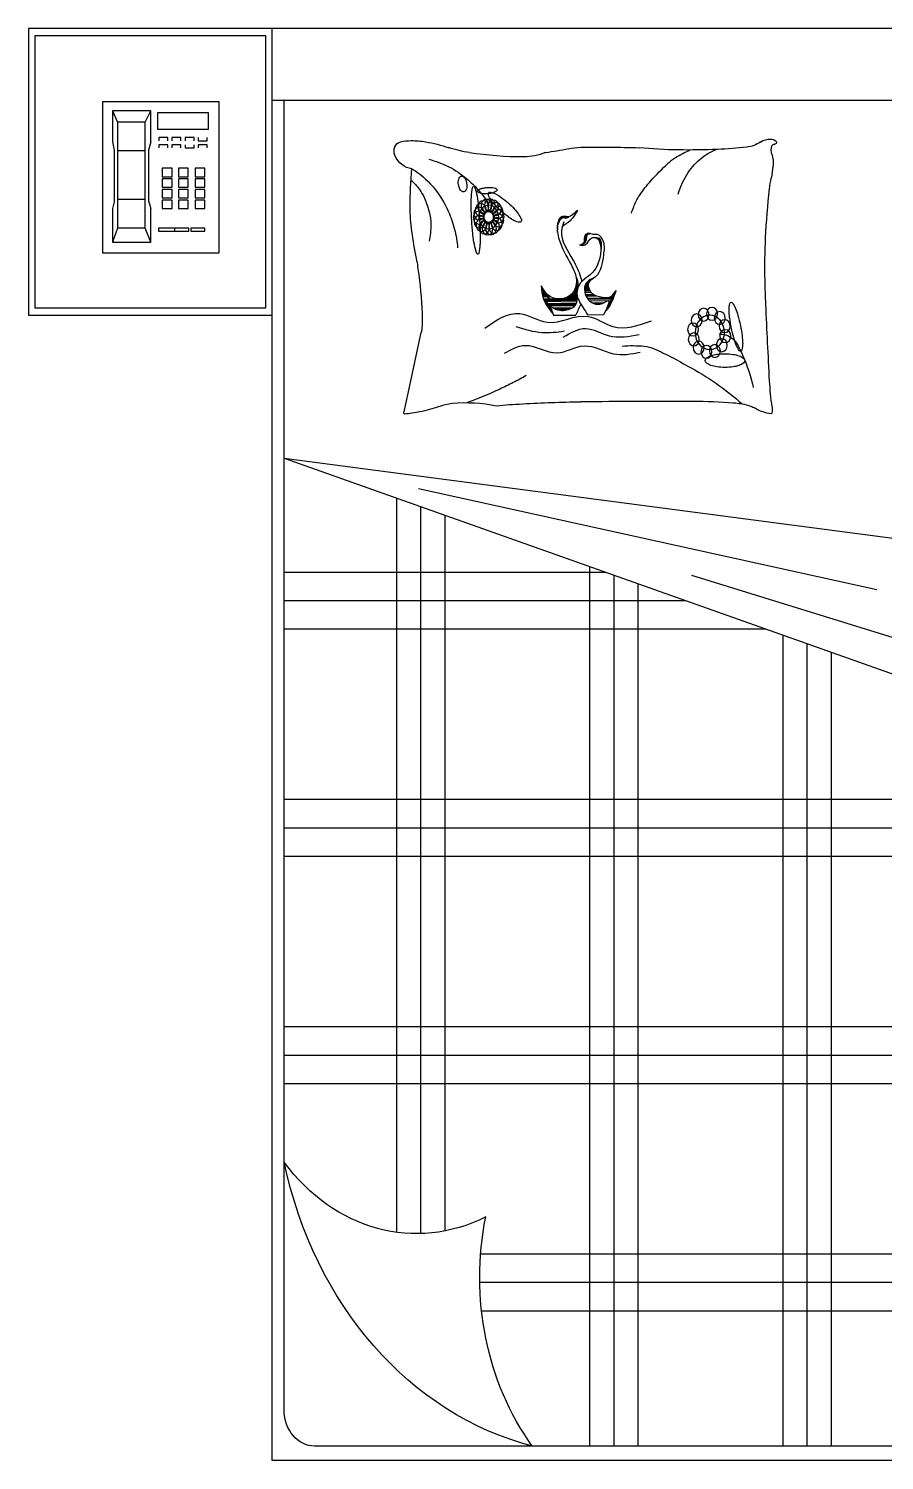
# Model space of a CAD drawing. Header units: inches. Extents: x 11.4 to 53.9, y 13.7 to 38.5.
# Drawn here: x 13.335 to 14.53, y 31.626 to 33.626 of the extents above; entities that cross this region are included whole.
import ezdxf

# ---------------------------------------------------------------- set-up
doc = ezdxf.new("R2010")
doc.units = ezdxf.units.IN
doc.header["$MEASUREMENT"] = 0
for name, color, linetype in [('02', 2, 'Continuous'), ('1', 1, 'Continuous'), ('4', 4, 'Continuous')]:
    doc.layers.add(name, color=color, linetype=linetype)

msp = doc.modelspace()

# ---------------------------------------------------------------- linework, layer by layer
at = {"layer": '02'}
for p, q in [((14.0764, 33.3609), (14.0794, 33.3609)), ((14.0775, 33.3621), (14.088, 33.3622)), ((14.079, 33.3632), (14.086, 33.3633)), ((14.0892, 33.3633), (14.0897, 33.3634)), ((14.0731, 33.3486), (14.074, 33.3486)), ((14.0731, 33.3474), (14.074, 33.3474)), ((14.0731, 33.3463), (14.0739, 33.3463)), ((14.0731, 33.3451), (14.0739, 33.3451)), ((14.0732, 33.3497), (14.0742, 33.3497)), ((14.0732, 33.3436), (14.0738, 33.3436)), ((14.0733, 33.3509), (14.0743, 33.3509)), ((14.0734, 33.342), (14.0738, 33.342)), ((14.0736, 33.3528), (14.0747, 33.3528)), ((14.0738, 33.3539), (14.075, 33.3539)), ((14.0742, 33.3555), (14.0756, 33.3555)), ((14.0745, 33.3566), (14.0761, 33.3566)), ((14.0752, 33.3585), (14.0772, 33.3586)), ((14.0758, 33.3597), (14.0782, 33.3597)), ((14.1055, 33.3237), (14.1067, 33.3238)), ((14.1074, 33.3249), (14.1094, 33.3249)), ((14.1096, 33.3261), (14.1113, 33.3261)), ((14.1107, 33.3273), (14.1123, 33.3273)), ((14.1113, 33.3292), (14.1132, 33.3292)), ((14.1114, 33.333), (14.1137, 33.3331)), ((14.1114, 33.3319), (14.1136, 33.3319)), ((14.1114, 33.3303), (14.1134, 33.3304)), ((14.1115, 33.3342), (14.1138, 33.3342)), ((14.1117, 33.3353), (14.1141, 33.3354)), ((14.1125, 33.3372), (14.1148, 33.3373)), ((14.1141, 33.3392), (14.1181, 33.3392)), ((14.1236, 33.3343), (14.1277, 33.3344)), ((14.1286, 33.3333), (14.1316, 33.3333)), ((14.13, 33.3321), (14.1327, 33.3322)), ((14.1312, 33.3306), (14.1335, 33.3307)), ((14.1319, 33.3295), (14.134, 33.3295)), ((14.1327, 33.3276), (14.1344, 33.3276)), ((14.1331, 33.3264), (14.1346, 33.3265)), ((14.1333, 33.3253), (14.1347, 33.3253)), ((14.1336, 33.3241), (14.1348, 33.3242)), ((14.0511, 33.2655), (14.0518, 33.2655)), ((14.0512, 33.2636), (14.0528, 33.2636)), ((14.0514, 33.262), (14.0537, 33.2621)), ((14.0515, 33.2605), (14.0547, 33.2605)), ((14.097, 33.2604), (14.1012, 33.2605)), ((14.0974, 33.2612), (14.1013, 33.2612)), ((14.098, 33.2627), (14.1018, 33.2628)), ((14.0986, 33.2642), (14.1023, 33.2643)), ((14.0992, 33.2662), (14.1025, 33.2662)), ((14.0994, 33.2673), (14.1025, 33.2674)), ((14.0996, 33.2788), (14.0998, 33.2788)), ((14.0996, 33.2681), (14.1025, 33.2681)), ((14.0997, 33.2781), (14.1003, 33.2781)), ((14.0998, 33.2692), (14.1025, 33.2693)), ((14.0999, 33.2769), (14.1009, 33.2769)), ((14.0999, 33.2704), (14.1025, 33.2704)), ((14.1, 33.2758), (14.1015, 33.2758)), ((14.1, 33.2746), (14.1019, 33.2746)), ((14.1, 33.2719), (14.1024, 33.272)), ((14.1001, 33.2731), (14.1022, 33.2731)), ((14.1113, 33.2629), (14.1174, 33.263)), ((14.1113, 33.2614), (14.118, 33.2615)), ((14.1113, 33.2606), (14.1184, 33.2607)), ((14.1114, 33.2644), (14.1168, 33.2645)), ((14.1118, 33.2664), (14.1164, 33.2664)), ((14.1122, 33.2675), (14.1164, 33.2676)), ((14.1125, 33.2683), (14.1164, 33.2683)), ((14.1131, 33.2694), (14.1166, 33.2695)), ((14.1138, 33.2706), (14.117, 33.2706)), ((14.1152, 33.2722), (14.118, 33.2722)), ((14.1164, 33.2733), (14.119, 33.2734)), ((14.1186, 33.2749), (14.1208, 33.2749)), ((14.1205, 33.2761), (14.1224, 33.2761)), ((14.1228, 33.2772), (14.124, 33.2773)), ((14.1251, 33.2784), (14.1255, 33.2784)), ((14.0516, 33.2597), (14.0552, 33.2598)), ((14.0518, 33.2586), (14.056, 33.2586)), ((14.052, 33.2567), (14.0574, 33.2568)), ((14.0523, 33.2551), (14.0588, 33.2552)), ((14.0526, 33.2536), (14.0604, 33.2537)), ((14.053, 33.2517), (14.063, 33.2519)), ((14.054, 33.2483), (14.1016, 33.249)), ((14.0545, 33.2471), (14.1014, 33.2478)), ((14.0549, 33.246), (14.1012, 33.2467)), ((14.0554, 33.2448), (14.1009, 33.2455)), ((14.0568, 33.2422), (14.1001, 33.2428)), ((14.0572, 33.2414), (14.0998, 33.242)), ((14.0581, 33.2399), (14.099, 33.2405)), ((14.0863, 33.2503), (14.1017, 33.2505)), ((14.09, 33.2522), (14.1012, 33.2524)), ((14.0924, 33.2542), (14.1009, 33.2543)), ((14.0939, 33.2558), (14.1008, 33.2559)), ((14.0951, 33.2573), (14.1008, 33.2574)), ((14.0964, 33.2592), (14.101, 33.2593)), ((14.1114, 33.2595), (14.1191, 33.2596)), ((14.1117, 33.2575), (14.1206, 33.2577)), ((14.1125, 33.2545), (14.1241, 33.2547)), ((14.1133, 33.2526), (14.1281, 33.2528)), ((14.1153, 33.2492), (14.1516, 33.2497)), ((14.1161, 33.248), (14.1511, 33.2485)), ((14.1183, 33.2458), (14.1502, 33.2462)), ((14.1219, 33.2431), (14.1393, 33.2434)), ((14.1234, 33.2424), (14.1375, 33.2426)), ((14.1442, 33.24), (14.1472, 33.2401)), ((14.1446, 33.2412), (14.1478, 33.2412)), ((14.1448, 33.2435), (14.149, 33.2435)), ((14.1451, 33.2427), (14.1486, 33.2428)), ((14.1455, 33.2446), (14.1495, 33.2447)), ((14.1468, 33.2512), (14.1522, 33.2512)), ((14.1501, 33.2531), (14.1529, 33.2532)), ((14.1519, 33.2551), (14.1536, 33.2551)), ((14.1529, 33.2566), (14.1541, 33.2566)), ((14.1538, 33.2582), (14.1546, 33.2582)), ((14.0589, 33.2388), (14.0983, 33.2393)), ((14.0596, 33.2376), (14.0627, 33.2377)), ((14.061, 33.2357), (14.0638, 33.2358)), ((14.0615, 33.235), (14.0642, 33.235)), ((14.0627, 33.2335), (14.065, 33.2335)), ((14.0636, 33.2323), (14.0656, 33.2324)), ((14.0642, 33.2316), (14.0659, 33.2316)), ((14.0651, 33.2304), (14.0664, 33.2304)), ((14.0657, 33.2297), (14.0667, 33.2297)), ((14.0666, 33.2285), (14.0671, 33.2285)), ((14.0674, 33.2358), (14.0948, 33.2362)), ((14.0681, 33.2255), (14.099, 33.2259)), ((14.0687, 33.2351), (14.0934, 33.2354)), ((14.0721, 33.2336), (14.0875, 33.2338)), ((14.1154, 33.2262), (14.1383, 33.2265)), ((14.1406, 33.2315), (14.1409, 33.2315)), ((14.1411, 33.2327), (14.1419, 33.2327)), ((14.1414, 33.2335), (14.1426, 33.2335)), ((14.1419, 33.2346), (14.1435, 33.2346)), ((14.1426, 33.2362), (14.1447, 33.2362)), ((14.1429, 33.2369), (14.1452, 33.237)), ((14.1437, 33.2389), (14.1465, 33.2389)), ((13.8796, 32.9835), (14.5196, 32.8426)), ((13.849, 31.9446), (13.849, 32.9702)), ((13.8827, 31.9428), (13.8827, 32.9582)), ((13.9165, 31.9465), (13.9165, 32.9463)), ((13.6918, 32.8669), (14.1403, 32.8669)), ((14.1189, 31.6459), (14.1189, 32.8745)), ((14.1526, 31.6459), (14.1526, 32.8625)), ((14.2607, 32.8624), (14.6898, 32.7299)), ((14.1863, 31.6459), (14.1863, 32.8506)), ((13.6918, 32.8272), (14.2523, 32.8272)), ((13.6918, 32.7875), (14.3642, 32.7875)), ((14.3888, 31.6459), (14.3888, 32.7788)), ((14.4225, 31.6459), (14.4225, 32.7668)), ((14.4562, 31.6459), (14.4562, 32.7549)), ((13.6918, 32.5494), (15.1878, 32.5494)), ((13.6918, 32.5097), (15.1878, 32.5097)), ((13.6918, 32.47), (15.1878, 32.47)), ((13.6918, 32.2319), (15.1878, 32.2319)), ((13.6918, 32.1922), (15.1878, 32.1922)), ((13.6918, 32.1525), (15.1878, 32.1525)), ((13.9662, 31.9144), (15.1878, 31.9144)), ((13.965, 31.8747), (15.1878, 31.8747)), ((13.9675, 31.835), (15.1878, 31.835))]:
    msp.add_line(p, q, dxfattribs=at)
at = {"layer": '02', "extrusion": (0, 0, -1)}
for centre, major_axis, start_param, end_param in [((13.8661, 33.2831), (0, 0.1636), 0.200438, 0.410689), ((13.8661, 33.2831), (0, 0.1636), 0.410689, 0.62094), ((13.9456, 33.4114), (0, 0.0124), 4.761878, 5.062178), ((13.9505, 33.4111), (0, 0.0182), 4.514331, 4.761878), ((13.9505, 33.4111), (0, 0.0182), 4.266784, 4.514331), ((13.9422, 33.4128), (0, 0.00824), 5.062178, 5.48872), ((13.946, 33.4086), (0, 0.0124), 3.966484, 4.266784), ((13.9398, 33.4156), (0, 0.00428), 5.48872, 6.085128), ((13.9434, 33.4058), (0, 0.00824), 3.539942, 3.966484), ((13.9398, 33.4156), (0, 0.00428), 6.085128, 6.681535), ((13.9385, 33.412), (0, 0.00824), 0.39835, 0.824892), ((13.9359, 33.4091), (0, 0.0124), 0.824892, 1.125191), ((13.9397, 33.4049), (0, 0.00824), 1.920585, 2.347127), ((13.9315, 33.4066), (0, 0.0182), 1.125191, 1.372739), ((13.9364, 33.4063), (0, 0.0124), 1.620286, 1.920585), ((13.9315, 33.4066), (0, 0.0182), 1.372739, 1.620286), ((13.8661, 33.2831), (0, 0.1636), 0.62094, 0.769647), ((14.0128, 33.3865), (0, 0.0702), 4.777805, 4.963701), ((13.9565, 33.4035), (0, 0.00177), 4.963701, 6.210285), ((13.9565, 33.4035), (0, 0.00177), 6.210285, 7.456869), ((13.9029, 33.3771), (0, 0.0702), 1.173683, 1.35958), ((13.9696, 33.3887), (0, 0.0141), 5.638339, 5.953174), ((13.8661, 33.2831), (0, 0.1636), 0.769647, 0.918355), ((13.9745, 33.372), (0, 0.0318), 5.953174, 6.106116), ((13.9786, 33.3448), (0, 0.0594), 6.106116, 6.217965), ((13.9786, 33.3448), (0, 0.0594), 6.217965, 6.329813), ((13.9797, 33.3724), (0, 0.0318), 0.046628, 0.19957), ((13.9827, 33.3897), (0, 0.0141), 0.19957, 0.514405), ((13.9879, 33.4007), (0, 0.00153), 0.514405, 1.505576), ((13.9879, 33.4007), (0, 0.00153), 1.505576, 2.496746), ((13.9421, 33.4021), (0, 0.00428), 2.943535, 3.539942), ((13.9421, 33.4021), (0, 0.00428), 2.347127, 2.943535), ((14.1004, 33.3798), (0, 0.1734), 4.697086, 4.777805), ((13.8171, 33.3554), (0, 0.1734), 1.35958, 1.440299), ((13.9632, 33.3988), (0, 0.00153), 4.647168, 5.638339), ((13.9632, 33.3988), (0, 0.00153), 3.655998, 4.647168), ((13.9684, 33.4097), (0, 0.0141), 3.341163, 3.655998), ((13.9714, 33.427), (0, 0.0318), 3.188221, 3.341163), ((13.9725, 33.4546), (0, 0.0594), 3.076372, 3.188221), ((13.9725, 33.4546), (0, 0.0594), 2.964524, 3.076372), ((13.9791, 33.395), (0, 0.00269), 4.314683, 5.355512), ((14.0016, 33.4061), (0, 0.0314), 4.02279, 4.314683), ((13.9791, 33.395), (0, 0.00269), 5.355512, 6.396341), ((13.9764, 33.3664), (0, 0.0314), 0.113155, 0.405048), ((14.0287, 33.4324), (0, 0.0728), 3.884899, 4.02279), ((13.9766, 33.4274), (0, 0.0318), 2.811581, 2.964524), ((13.9815, 33.4107), (0, 0.0141), 2.496746, 2.811581), ((13.9625, 33.3284), (0, 0.0728), 0.405048, 0.542939), ((13.934, 33.2728), (0, 0.1377), 0.542939, 0.643123), ((13.934, 33.2728), (0, 0.1377), 0.643123, 0.743306), ((14.2424, 33.3823), (0, 0.3405), 4.639489, 4.697086), ((13.6762, 33.3337), (0, 0.3405), 1.440299, 1.497896), ((14.0661, 33.4803), (0, 0.1377), 3.784715, 3.884899), ((14.0661, 33.4803), (0, 0.1377), 3.684532, 3.784715), ((14.0376, 33.4246), (0, 0.0728), 3.546641, 3.684532), ((13.9713, 33.3206), (0, 0.0728), 0.743306, 0.881197), ((13.9985, 33.3469), (0, 0.0314), 0.881197, 1.17309), ((14.2424, 33.3823), (0, 0.3405), 4.581892, 4.639489), ((13.6762, 33.3337), (0, 0.3405), 1.497896, 1.555493), ((14.0237, 33.3866), (0, 0.0314), 3.254748, 3.546641), ((14.021, 33.3581), (0, 0.00269), 2.213919, 3.254748), ((14.021, 33.3581), (0, 0.00269), 1.17309, 2.213919), ((14.1016, 33.3606), (0, 0.1734), 4.501172, 4.581892), ((14.0158, 33.3389), (0, 0.0702), 4.315276, 4.501172), ((13.9058, 33.3295), (0, 0.0702), 1.636212, 1.822109), ((13.8183, 33.3362), (0, 0.1734), 1.555493, 1.636212), ((13.9621, 33.3125), (0, 0.00177), 3.068692, 4.315276), ((13.9621, 33.3125), (0, 0.00177), 1.822109, 3.068692), ((14.3436, 33.2331), (0, 0.0356), 4.692395, 4.962724), ((14.3163, 33.2413), (0, 0.00242), 4.962724, 6.048034), ((14.3163, 33.2413), (0, 0.00242), 6.048034, 7.133344), ((14.2951, 33.2195), (0, 0.0356), 0.850158, 1.120487), ((14.3848, 33.2341), (0, 0.0841), 4.567514, 4.692395), ((14.4494, 33.2452), (0, 0.1608), 4.477237, 4.567514), ((14.258, 33.1983), (0, 0.0841), 1.120487, 1.245368), ((14.1962, 33.1738), (0, 0.1608), 1.245368, 1.335645), ((14.4494, 33.2452), (0, 0.1608), 4.386961, 4.477237), ((14.1962, 33.1738), (0, 0.1608), 1.335645, 1.425921), ((14.1783, 32.911), (0, 0.2721), 6.221135, 6.354443), ((14.1913, 33.1245), (0, 0.058), 0.071258, 0.360834), ((14.297, 33.1301), (0, 0.0694), 0.041195, 0.17969), ((14.3036, 33.1725), (0, 0.0263), 0.17969, 0.405062), ((14.3007, 33.1646), (0, 0.0349), 0.405062, 1.021121), ((14.3876, 33.2206), (0, 0.0841), 4.262079, 4.386961), ((14.3505, 33.1995), (0, 0.0356), 3.991751, 4.262079), ((14.1697, 33.0702), (0, 0.2156), 1.021121, 1.265696), ((14.302, 33.1859), (0, 0.0356), 1.550803, 1.821131), ((14.2607, 33.1849), (0, 0.0841), 1.425921, 1.550803), ((14.0566, 32.7047), (0, 0.5066), 0.360834, 0.424578), ((14.2828, 33.1623), (0, 0.00348), 4.715846, 5.671968), ((14.2828, 33.1623), (0, 0.00348), 3.759723, 4.715846), ((14.2944, 33.1429), (0, 0.0273), 5.671968, 6.002179), ((14.3022, 33.1112), (0, 0.0603), 6.002179, 6.166116), ((14.3073, 33.0604), (0, 0.1114), 6.166116, 6.286642), ((14.3073, 33.0604), (0, 0.1114), 0.003457, 0.123983), ((14.3127, 33.1111), (0, 0.0603), 0.123983, 0.28792), ((14.3206, 33.1428), (0, 0.0273), 0.28792, 0.618131), ((14.3293, 33.1776), (0, 0.00242), 2.906441, 3.991751), ((14.3293, 33.1776), (0, 0.00242), 1.821131, 2.906441), ((14.3323, 33.1621), (0, 0.00348), 0.618131, 1.574253), ((14.3323, 33.1621), (0, 0.00348), 1.574253, 2.530376), ((14.2945, 33.1817), (0, 0.0273), 3.429513, 3.759723), ((14.3025, 33.2134), (0, 0.0603), 3.265575, 3.429513), ((14.3079, 33.2641), (0, 0.1114), 3.145049, 3.265575), ((14.3079, 33.2641), (0, 0.1114), 3.024523, 3.145049), ((14.313, 33.2133), (0, 0.0603), 2.860586, 3.024523), ((14.3207, 33.1816), (0, 0.0273), 2.530376, 2.860586), ((14.2046, 33.0831), (0, 0.1726), 1.265696, 1.32672)]:
    msp.add_ellipse(centre, major_axis=major_axis, ratio=0.85, start_param=start_param, end_param=end_param, dxfattribs=at)
for centre, major_axis in [((13.9664, 33.3727), (0, 0.00892)), ((13.9699, 33.3766), (0, 0.00892)), ((13.9744, 33.3788), (0, 0.00892)), ((13.9792, 33.3791), (0, 0.00892)), ((13.9838, 33.3775), (0, 0.00892)), ((13.9877, 33.374), (0, 0.00892)), ((13.9636, 33.3619), (0, 0.00892)), ((13.9642, 33.3676), (0, 0.00892)), ((13.9647, 33.3564), (0, 0.00892)), ((13.9674, 33.3516), (0, 0.00892)), ((13.9775, 33.3628), (0, 0.0164)), ((13.9887, 33.353), (0, 0.00892)), ((13.9903, 33.3693), (0, 0.00892)), ((13.9909, 33.3581), (0, 0.00892)), ((13.9914, 33.3637), (0, 0.00892)), ((13.9712, 33.3482), (0, 0.00892)), ((13.9759, 33.3466), (0, 0.00892)), ((13.9807, 33.3469), (0, 0.00892)), ((13.9851, 33.3491), (0, 0.00892)), ((14.268, 33.2184), (0, 0.00901)), ((14.2863, 33.2015), (0, 0.024)), ((14.2777, 33.2264), (0, 0.00901)), ((14.2895, 33.2276), (0, 0.00901)), ((14.3003, 33.2217), (0, 0.00901)), ((14.263, 33.2057), (0, 0.00901)), ((14.264, 33.1918), (0, 0.00901)), ((14.3071, 33.2103), (0, 0.00901)), ((14.3081, 33.1964), (0, 0.00901)), ((14.2708, 33.1804), (0, 0.00901)), ((14.2816, 33.1745), (0, 0.00901)), ((14.2934, 33.1757), (0, 0.00901)), ((14.3031, 33.1837), (0, 0.00901))]:
    msp.add_ellipse(centre, major_axis=major_axis, ratio=0.85, dxfattribs=at)
at = {"layer": '02'}
for points, knots in [([(14.0999, 33.3711), (14.0964, 33.3674), (14.0903, 33.3608), (14.0784, 33.3657), (14.0717, 33.3514), (14.0752, 33.3259), (14.09, 33.3021), (14.1027, 33.2759), (14.0938, 33.2462), (14.0626, 33.246), (14.0538, 33.2619), (14.0512, 33.2665)], [0, 0, 0, 0, 15.596163, 27.262005, 35.713058, 58.0818, 101.715793, 124.327636, 144.399276, 184.210629, 200.564928, 200.564928, 200.564928, 200.564928]), ([(14.0738, 33.341), (14.0738, 33.3475), (14.0738, 33.3561), (14.0813, 33.3629), (14.0858, 33.3606), (14.0883, 33.3623), (14.0898, 33.3634)], [0, 0, 0, 0, 18.292364, 24.652977, 28.26742, 34.166506, 34.166506, 34.166506, 34.166506]), ([(14.1014, 33.3717), (14.0983, 33.3666), (14.0926, 33.3572), (14.084, 33.3518), (14.08, 33.3493)], [0, 0, 0, 0, 18.504889, 34.054598, 34.054598, 34.054598, 34.054598]), ([(14.0999, 33.3711), (14.1001, 33.3715), (14.1006, 33.3721), (14.1013, 33.3719), (14.1016, 33.3718)], [0, 0, 0, 0, 1.252364, 2.347983, 2.347983, 2.347983, 2.347983]), ([(14.0823, 33.3562), (14.081, 33.352), (14.0751, 33.3334), (14.0935, 33.3077), (14.1041, 33.2855), (14.107, 33.2748), (14.1076, 33.2727)], [0, 0, 0, 0, 12.970332, 57.753994, 84.982733, 91.519624, 91.519624, 91.519624, 91.519624]), ([(14.1043, 33.3239), (14.1073, 33.3248), (14.1126, 33.3263), (14.1103, 33.3357), (14.1166, 33.3426), (14.1228, 33.3377), (14.1314, 33.3406), (14.1401, 33.3269), (14.1371, 33.3052), (14.134, 33.2809), (14.1133, 33.2717), (14.1207, 33.2542), (14.1348, 33.251), (14.1492, 33.2486), (14.1572, 33.2653), (14.1488, 33.2403), (14.1432, 33.2341), (14.1403, 33.2309)], [0, 0, 0, 0, 9.019812, 15.880296, 24.241257, 31.931408, 38.770655, 53.277674, 71.911095, 105.278218, 120.715601, 132.712915, 150.262928, 171.728377, 177.073255, 193.224664, 210.847983, 210.847983, 210.847983, 210.847983]), ([(14.1043, 33.3239), (14.1073, 33.3234), (14.1147, 33.3223), (14.1188, 33.3348), (14.1345, 33.3343), (14.1355, 33.3016), (14.1217, 33.2824), (14.1049, 33.2724), (14.0977, 33.2533), (14.108, 33.2387), (14.1135, 33.2295), (14.1154, 33.2262)], [0, 0, 0, 0, 9.951834, 24.041564, 30.880811, 58.302868, 91.239293, 107.279221, 123.430631, 145.613658, 157.813828, 157.813828, 157.813828, 157.813828]), ([(14.1198, 33.3397), (14.1178, 33.3392), (14.1129, 33.338), (14.1146, 33.3268), (14.109, 33.3247), (14.1062, 33.3236)], [0, 0, 0, 0, 6.375885, 15.533084, 24.732184, 24.732184, 24.732184, 24.732184]), ([(14.1244, 33.3343), (14.1272, 33.3345), (14.1337, 33.3348), (14.1353, 33.323), (14.1343, 33.3169), (14.1339, 33.3144)], [0, 0, 0, 0, 8.973761, 20.402657, 28.18057, 28.18057, 28.18057, 28.18057]), ([(14.051, 33.2666), (14.0515, 33.2605), (14.0528, 33.2453), (14.0619, 33.2342), (14.0674, 33.2276)], [0, 0, 0, 0, 17.944624, 44.606935, 44.606935, 44.606935, 44.606935]), ([(14.1024, 33.2647), (14.1026, 33.2685), (14.1029, 33.274), (14.1002, 33.2782), (14.0995, 33.2794)], [0, 0, 0, 0, 11.049569, 15.522877, 15.522877, 15.522877, 15.522877]), ([(14.1254, 33.2785), (14.1199, 33.2759), (14.1106, 33.2713), (14.1112, 33.2507), (14.126, 33.238), (14.138, 33.2423), (14.1487, 33.2492), (14.1434, 33.2375), (14.1383, 33.2265)], [0, 0, 0, 0, 18.790921, 31.834318, 53.479871, 72.501, 73.890985, 94.266244, 94.266244, 94.266244, 94.266244]), ([(14.0527, 33.257), (14.059, 33.2518), (14.0673, 33.2452), (14.0553, 33.2476), (14.0649, 33.2355), (14.0669, 33.2292), (14.0683, 33.2249)], [0, 0, 0, 0, 14.940233, 19.292481, 27.076845, 44.033894, 44.033894, 44.033894, 44.033894]), ([(14.0606, 33.2407), (14.0643, 33.2379), (14.0735, 33.231), (14.0878, 33.2321), (14.0997, 33.2388), (14.1011, 33.246), (14.1018, 33.25)], [0, 0, 0, 0, 356.488793, 902.858803, 1121.734001, 1396.522206, 1396.522206, 1396.522206, 1396.522206]), ([(13.9723, 33.2077), (13.9884, 33.2188), (14.0169, 33.2386), (14.0644, 33.2041), (14.1105, 33.2359), (14.1559, 33.2002), (14.1865, 33.2113), (14.2048, 33.2179)], [0, 0, 0, 0, 60.699522, 107.255472, 175.125043, 218.384718, 282.202299, 282.202299, 282.202299, 282.202299]), ([(14.0156, 33.2097), (14.0277, 33.2061), (14.05, 33.1993), (14.0729, 33.2022), (14.0833, 33.2036)], [0, 0, 0, 0, 43.645936, 80.453717, 80.453717, 80.453717, 80.453717]), ([(14.0816, 33.1949), (14.092, 33.2011), (14.1131, 33.2137), (14.148, 33.1911), (14.1735, 33.1961), (14.1875, 33.1989)], [0, 0, 0, 0, 38.736045, 78.847618, 127.891564, 127.891564, 127.891564, 127.891564]), ([(13.9996, 33.1724), (14.0091, 33.1778), (14.033, 33.1913), (14.0708, 33.1632), (14.1119, 33.1916), (14.15, 33.1666), (14.1767, 33.1715), (14.1893, 33.1738)], [0, 0, 0, 0, 35.61194, 89.133857, 134.39712, 184.007498, 228.275394, 228.275394, 228.275394, 228.275394])]:
    msp.add_open_spline(points, degree=3, knots=knots, dxfattribs=at)
for points in [[(14.1063, 33.2409), (14.1039, 33.236), (14.1015, 33.231), (14.099, 33.226)], [(14.1448, 33.2434), (14.147, 33.2453), (14.1493, 33.2472), (14.1516, 33.2491)]]:
    msp.add_open_spline(points, degree=3, dxfattribs=at)
at = {"layer": '1'}
for p, q in [((13.3433, 33.6159), (13.3433, 33.2359)), ((13.6663, 33.6159), (13.3433, 33.6159)), ((13.6663, 33.2359), (13.6663, 33.6159)), ((13.601, 33.5235), (13.438, 33.5235)), ((13.438, 33.5235), (13.438, 33.3127)), ((13.601, 33.3127), (13.601, 33.5235)), ((13.6918, 31.6959), (13.6918, 33.5259)), ((13.4519, 33.5109), (13.4519, 33.4676)), ((13.5056, 33.5109), (13.4519, 33.5109)), ((13.4519, 33.5109), (13.4592, 33.4954)), ((13.4976, 33.4954), (13.5056, 33.5109)), ((13.5056, 33.4676), (13.5056, 33.5112)), ((13.5859, 33.5081), (13.5149, 33.5081)), ((13.5149, 33.5081), (13.5149, 33.4856)), ((13.5859, 33.4856), (13.5859, 33.5081)), ((13.4592, 33.4954), (13.4592, 33.3471)), ((13.4976, 33.4954), (13.4592, 33.4954)), ((13.4976, 33.3471), (13.4976, 33.4954)), ((13.5149, 33.4856), (13.5859, 33.4856)), ((13.4519, 33.4676), (13.4543, 33.4563)), ((13.5056, 33.4676), (13.5024, 33.4563)), ((13.5165, 33.4737), (13.5165, 33.4694)), ((13.5293, 33.4737), (13.5165, 33.4737)), ((13.5165, 33.4638), (13.5165, 33.4595)), ((13.5293, 33.4638), (13.5165, 33.4638)), ((13.5293, 33.4694), (13.5293, 33.4737)), ((13.5293, 33.4595), (13.5293, 33.4638)), ((13.5349, 33.4737), (13.5349, 33.4694)), ((13.5476, 33.4737), (13.5349, 33.4737)), ((13.5349, 33.4638), (13.5349, 33.4595)), ((13.5476, 33.4638), (13.5349, 33.4638)), ((13.5476, 33.4694), (13.5476, 33.4737)), ((13.5476, 33.4595), (13.5476, 33.4638)), ((13.5533, 33.4737), (13.5533, 33.4694)), ((13.566, 33.4737), (13.5533, 33.4737)), ((13.5533, 33.4638), (13.5533, 33.4595)), ((13.566, 33.4694), (13.566, 33.4737)), ((13.566, 33.4595), (13.566, 33.4638)), ((13.5717, 33.4737), (13.5717, 33.4694)), ((13.5717, 33.4694), (13.5844, 33.4694)), ((13.5844, 33.4638), (13.5717, 33.4638)), ((13.5717, 33.4638), (13.5717, 33.4595)), ((13.5844, 33.4694), (13.5844, 33.4737)), ((13.5844, 33.4595), (13.5844, 33.4638)), ((13.4543, 33.4563), (13.4543, 33.3841)), ((13.4976, 33.4554), (13.4592, 33.4554)), ((13.5024, 33.4563), (13.5024, 33.3854)), ((13.5533, 33.4595), (13.566, 33.4595)), ((13.5215, 33.4308), (13.5215, 33.4191)), ((13.5353, 33.4308), (13.5215, 33.4308)), ((13.5353, 33.4191), (13.5353, 33.4308)), ((13.5441, 33.4308), (13.5441, 33.4191)), ((13.5579, 33.4308), (13.5441, 33.4308)), ((13.5579, 33.4191), (13.5579, 33.4308)), ((13.5812, 33.4308), (13.5674, 33.4308)), ((13.5674, 33.4308), (13.5674, 33.4191)), ((13.5812, 33.4191), (13.5812, 33.4308)), ((13.5215, 33.4191), (13.5353, 33.4191)), ((13.5215, 33.4159), (13.5215, 33.4043)), ((13.5353, 33.4159), (13.5215, 33.4159)), ((13.5215, 33.4043), (13.5353, 33.4043)), ((13.5215, 33.4011), (13.5215, 33.3895)), ((13.5353, 33.4011), (13.5215, 33.4011)), ((13.5353, 33.4043), (13.5353, 33.4159)), ((13.5353, 33.3895), (13.5353, 33.4011)), ((13.5441, 33.4191), (13.5579, 33.4191)), ((13.5441, 33.4159), (13.5441, 33.4043)), ((13.5579, 33.4159), (13.5441, 33.4159)), ((13.5441, 33.4043), (13.5579, 33.4043)), ((13.5441, 33.4011), (13.5441, 33.3895)), ((13.5579, 33.4011), (13.5441, 33.4011)), ((13.5579, 33.4043), (13.5579, 33.4159)), ((13.5579, 33.3895), (13.5579, 33.4011)), ((13.5674, 33.4191), (13.5812, 33.4191)), ((13.5812, 33.4159), (13.5674, 33.4159)), ((13.5674, 33.4159), (13.5674, 33.4043)), ((13.5674, 33.4043), (13.5812, 33.4043)), ((13.5812, 33.4011), (13.5674, 33.4011)), ((13.5674, 33.4011), (13.5674, 33.3895)), ((13.5812, 33.4043), (13.5812, 33.4159)), ((13.5812, 33.3895), (13.5812, 33.4011)), ((13.4543, 33.3841), (13.4519, 33.3745)), ((13.4592, 33.3875), (13.4976, 33.3875)), ((13.5024, 33.3854), (13.5056, 33.3745)), ((13.5215, 33.3895), (13.5353, 33.3895)), ((13.5215, 33.3863), (13.5215, 33.3746)), ((13.5353, 33.3863), (13.5215, 33.3863)), ((13.5353, 33.3746), (13.5353, 33.3863)), ((13.5441, 33.3895), (13.5579, 33.3895)), ((13.5441, 33.3863), (13.5441, 33.3746)), ((13.5579, 33.3863), (13.5441, 33.3863)), ((13.5579, 33.3746), (13.5579, 33.3863)), ((13.5674, 33.3895), (13.5812, 33.3895)), ((13.5812, 33.3863), (13.5674, 33.3863)), ((13.5674, 33.3863), (13.5674, 33.3746)), ((13.5812, 33.3746), (13.5812, 33.3863)), ((13.4519, 33.3745), (13.4519, 33.3278)), ((13.5056, 33.3273), (13.5056, 33.3745)), ((13.5215, 33.3746), (13.5353, 33.3746)), ((13.5441, 33.3746), (13.5579, 33.3746)), ((13.5674, 33.3746), (13.5812, 33.3746)), ((13.4592, 33.3471), (13.4519, 33.3278)), ((13.4976, 33.3471), (13.4592, 33.3471)), ((13.5056, 33.3278), (13.4976, 33.3471)), ((13.5162, 33.3471), (13.5162, 33.3431)), ((13.5586, 33.3471), (13.5162, 33.3471)), ((13.5162, 33.3431), (13.5586, 33.3431)), ((13.5387, 33.3471), (13.5387, 33.3431)), ((13.5586, 33.3431), (13.5586, 33.3471)), ((13.5811, 33.3471), (13.5612, 33.3471)), ((13.5612, 33.3471), (13.5612, 33.3431)), ((13.5612, 33.3431), (13.5811, 33.3431)), ((13.5811, 33.3431), (13.5811, 33.3471)), ((13.4519, 33.3278), (13.5056, 33.3278)), ((13.438, 33.3127), (13.601, 33.3127)), ((13.3433, 33.2359), (13.6663, 33.2359)), ((13.8655, 33.1187), (13.8831, 33.2013)), ((13.8591, 33.0887), (13.8655, 33.1187)), ((13.6918, 33.0259), (15.0317, 32.8496)), ((13.6918, 33.0259), (14.8874, 32.602)), ((15.1453, 31.6459), (13.7343, 31.6459))]:
    msp.add_line(p, q, dxfattribs=at)
at = {"layer": '1', "extrusion": (0, 0, -1)}
for centre, major_axis, start_param, end_param in [((13.8565, 33.4549), (0, 0.0131), 4.248471, 6.086445), ((13.8694, 33.3791), (0, 0.0904), 6.086445, 6.283185), ((13.8694, 33.3084), (0, 0.1611), 0, 0.147257), ((13.8514, 33.1663), (0, 0.3048), 0.147257, 0.274784), ((14.1117, 33.308), (0, 0.1524), 6.105338, 6.238879), ((14.1342, 31.5238), (0, 1.9367), 6.266049, 6.315592), ((14.274, 34.2776), (0, 0.8208), 3.049803, 3.108294), ((14.3338, 33.514), (0, 0.0539), 2.606627, 3.049803), ((14.3696, 33.4427), (0, 0.0289), 5.74822, 6.358279), ((14.3699, 33.4465), (0, 0.0251), 0.075093, 0.380278), ((14.3854, 33.4563), (0, 0.0156), 4.338522, 5.096194), ((14.3764, 33.4605), (0, 0.00428), 5.096194, 6.490758), ((14.3776, 33.467), (0, 0.00232), 1.229341, 3.349166), ((14.3767, 33.4666), (0, 0.00342), 0.380278, 1.229341), ((13.8725, 33.4643), (0, 0.0342), 3.223632, 4.248471), ((13.9776, 33.6928), (0, 0.2422), 3.27331, 3.416377), ((14.0268, 34.1294), (0, 0.6827), 3.141593, 3.27331), ((14.0267, 33.5566), (0, 0.1098), 2.81197, 3.140586), ((14.0092, 33.9789), (0, 0.5293), 2.963746, 3.03536), ((14.2496, 34.3297), (0, 0.8732), 3.151641, 3.225401), ((14.2683, 33.3776), (0, 0.0768), 5.613178, 5.807765), ((14.3295, 33.2378), (0, 0.234), 5.807765, 5.919105), ((14.2549, 34.9507), (0, 1.4943), 3.108294, 3.151641), ((14.3222, 33.3632), (0, 0.0992), 5.343791, 5.653359), ((14.3222, 33.3632), (0, 0.0992), 5.653359, 5.957273), ((14.3471, 33.4386), (0, 0.0328), 1.19693, 1.712752), ((14.2858, 33.3771), (0, 0.4918), 4.712389, 4.820589), ((13.8158, 33.3058), (0, 0.1399), 0.474792, 0.783694), ((14.4345, 33.1308), (0, 0.3916), 5.51853, 5.613178), ((14.3222, 33.3632), (0, 0.0992), 5.034222, 5.343791), ((14.1676, 33.4688), (0, 0.246), 1.712752, 1.782146), ((13.8237, 33.3418), (0, 0.0899), 0.632927, 0.847481), ((13.8474, 33.3664), (0, 0.0526), 0.847481, 1.128266), ((13.8158, 33.3058), (0, 0.1399), 0.783694, 1.092597), ((14.3366, 33.2509), (0, 0.2252), 5.393677, 5.51853), ((15.139, 33.28), (0, 0.9131), 4.771185, 4.846446), ((14.5369, 33.3756), (0, 0.1983), 4.846446, 4.923739), ((13.7718, 33.3242), (0, 0.1511), 1.128266, 1.190054), ((13.7288, 33.304), (0, 0.2056), 1.190054, 1.243025), ((14.3334, 33.2901), (0, 0.2002), 5.113863, 5.20661), ((14.2205, 33.3616), (0, 0.0493), 5.20661, 5.393677), ((14.0411, 33.3771), (0, 0.204), 4.543365, 4.712389), ((13.849, 33.3521), (0, 0.0562), 1.243025, 1.570796), ((13.8158, 33.3058), (0, 0.1399), 1.092597, 1.282556), ((14.6092, 33.4912), (0, 0.882), 4.499487, 4.543365), ((13.819, 33.3521), (0, 0.0915), 1.570796, 1.8271), ((13.8158, 33.3058), (0, 0.1399), 1.282556, 1.472515), ((14.9402, 33.2938), (0, 0.6787), 4.683886, 4.771185), ((13.6129, 33.2378), (0, 0.3171), 1.357894, 1.431082), ((13.3254, 33.1902), (0, 0.6588), 1.431082, 1.524285), ((15.5235, 33.3134), (0, 1.3652), 4.65907, 4.683886), ((25.9384, 33.9673), (0, 13.6356), 4.651218, 4.65907), ((13.8272, 33.2177), (0, 0.0677), 1.524285, 1.815931), ((13.7325, 31.8613), (0, 1.4323), 0.424578, 0.462486), ((13.7615, 33.809), (0, 0.7387), 2.699831, 2.731712), ((14.1571, 32.8633), (0, 0.3126), 0.462486, 0.560861), ((13.7615, 33.809), (0, 0.7387), 2.763594, 2.80251), ((13.7615, 33.809), (0, 0.7387), 2.731712, 2.763594), ((13.9691, 32.5111), (0, 0.7286), 0.560861, 0.625287), ((14.6424, 33.1534), (0, 0.3212), 4.537885, 4.651218), ((13.938, 32.9837), (0, 0.1197), 5.979735, 6.17089), ((13.9451, 32.7981), (0, 0.3054), 6.211913, 6.450674), ((13.7615, 33.809), (0, 0.7387), 2.80251, 2.841427), ((14.0716, 31.8866), (0, 1.2165), 6.202593, 6.237639), ((14.1547, 29.7431), (0, 3.3622), 6.237639, 6.266249), ((14.2272, 20.763), (0, 12.3427), 6.271657, 6.286589), ((14.258, 31.9416), (0, 1.164), 0.005001, 0.062378), ((14.3119, 32.9577), (0, 0.1459), 0.062378, 0.224607), ((13.8599, 33.0885), (0, 0.000917), 3.070332, 4.957519), ((13.8435, 33.3576), (0, 0.2708), 2.976064, 3.070332), ((13.8493, 33.3171), (0, 0.2297), 2.838143, 2.976064), ((14.331, 33.0558), (0, 0.0453), 0.224607, 0.476198), ((14.3785, 33.1642), (0, 0.0767), 3.424705, 3.61779), ((14.3811, 33.1746), (0, 0.0875), 3.265867, 3.424705), ((14.372, 33.0891), (0, 0.00132), 1.862227, 3.265867), ((14.3573, 33.0942), (0, 0.0193), 1.396292, 1.862227), ((14.1358, 32.1717), (0, 0.5381), 3.356344, 4.469623), ((13.8769, 32.2302), (0, 0.2875), 2.735421, 4.000364), ((14.2751, 31.8816), (0, 0.3649), 4.01012, 4.945987), ((13.7343, 31.6959), (0, 0.05), 3.141593, 4.712389)]:
    msp.add_ellipse(centre, major_axis=major_axis, ratio=0.85, start_param=start_param, end_param=end_param, dxfattribs=at)
at = {"layer": '4'}
for p, q in [((13.3348, 33.6259), (13.3348, 33.2259)), ((15.5448, 33.6259), (13.3348, 33.6259)), ((13.6748, 31.6259), (13.6748, 33.6259)), ((13.6748, 33.5259), (15.2048, 33.5259)), ((13.3348, 33.2259), (13.6748, 33.2259)), ((15.2048, 31.6259), (13.6748, 31.6259))]:
    msp.add_line(p, q, dxfattribs=at)

doc.saveas('drawing.dxf')
